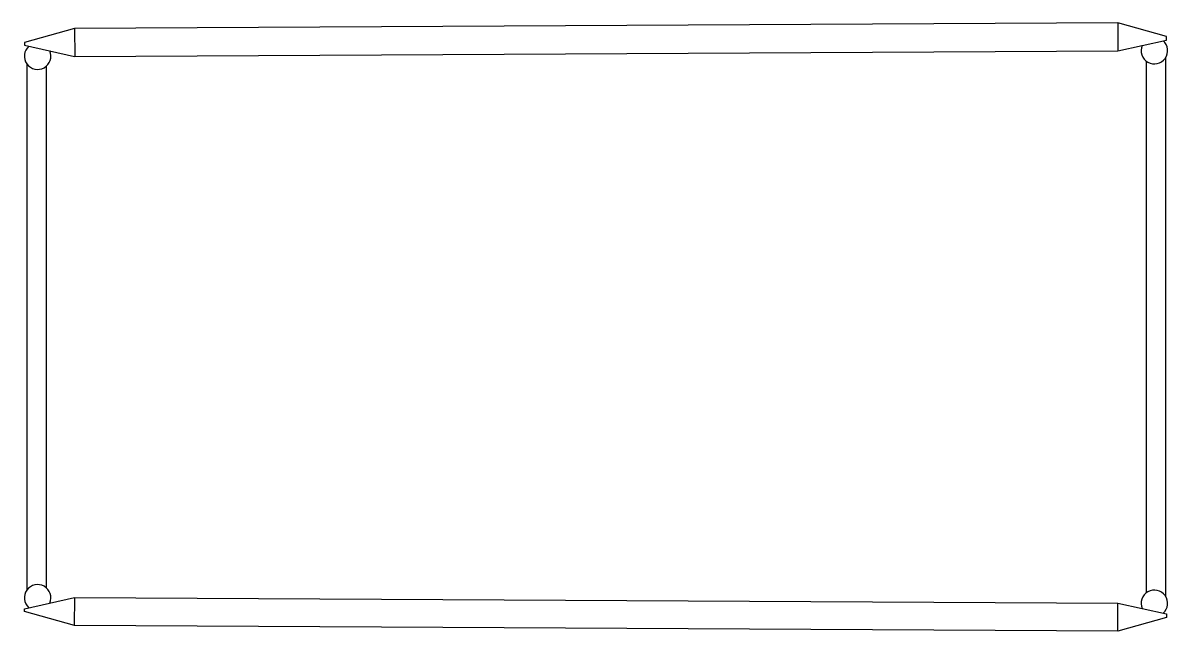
# Model space of a CAD drawing. Extents: x 18188.5 to 18265.8, y -84.6 to -43.6.
import ezdxf

# ---------------------------------------------------------------- set-up
doc = ezdxf.new("R2010")
doc.units = 0
doc.layers.get('0').update_dxf_attribs({"linetype": 'CONTINUOUS'})

# ---------------------------------------------------------------- blocks, each defined once
blk = doc.blocks.new('A$C77024D84')
at = {"color": 7}
for p, q in [((90.671, 81.318), (90.671, 79.434)), ((20.334, 80.937), (20.344, 79.058)), ((93.891, 78.971), (93.891, 42.624)), ((17.115, 78.56), (17.115, 43.035)), ((18.431, 78.399), (18.431, 43.196)), ((92.574, 78.744), (92.574, 42.852)), ((20.334, 40.659), (20.344, 42.537)), ((90.671, 40.277), (90.671, 42.162))]:
    blk.add_line(p, q, dxfattribs=at)
for points in [[(16.953, 79.997), (16.953, 79.809), (20.334, 79.058), (90.671, 79.434), (93.953, 80.16), (93.953, 80.398), (90.671, 81.318), (20.334, 80.937), (16.953, 79.997)], [(16.953, 41.598), (16.953, 41.786), (20.334, 42.537), (90.671, 42.162), (93.953, 41.435), (93.953, 41.197), (90.671, 40.277), (20.334, 40.659), (16.953, 41.598)]]:
    blk.add_lwpolyline(points, dxfattribs=at)
for centre, start, end in [((17.846, 79.074), 131.50432, 23.43807), ((93.131, 79.442), 156.56193, 48.49568), ((17.846, 42.522), 336.56193, 228.49568), ((93.131, 42.154), 311.50432, 203.43807)]:
    blk.add_arc(centre, 0.893, start, end, dxfattribs=at)

msp = doc.modelspace()

# ---------------------------------------------------------------- block references
at = {"color": 7}
msp.add_blockref('A$C77024D84', (18171.638, -124.917), dxfattribs=at)

doc.saveas('drawing.dxf')
